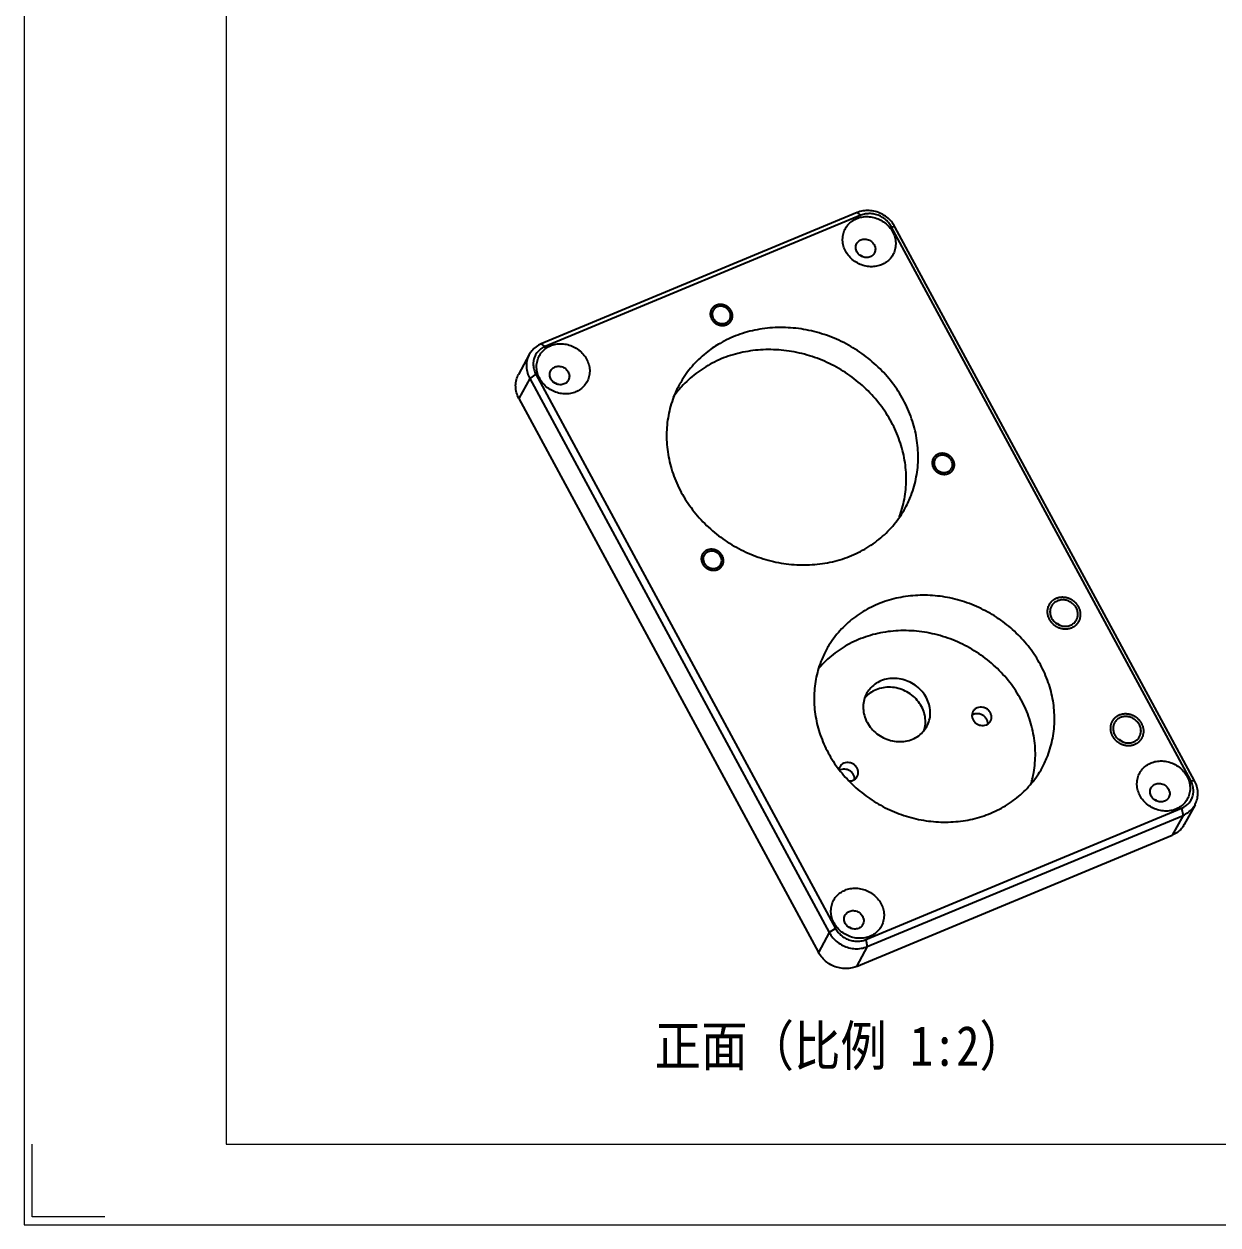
# Model space of a CAD drawing. Header units: millimetres. Extents: x 348 to 7549, y -2121 to -1262.
# Drawn here: x 7128.9 to 7233.3, y -2116.9 to -2011.9 of the extents above; entities that cross this region are included whole.
import ezdxf

# ---------------------------------------------------------------- set-up
doc = ezdxf.new("R2010")
doc.units = ezdxf.units.MM
doc.header["$LTSCALE"] = 46.255
doc.layers.get('0').update_dxf_attribs({"linetype": 'CONTINUOUS'})
doc.layers.add('02___PRT_ALL_AXES', color=7, linetype='CONTINUOUS')
for name, color, linetype, lineweight in [('图框_内框线', 5, 'CONTINUOUS', 13), ('图框_外框线', 7, 'CONTINUOUS', 13), ('图框_角线', 5, 'CONTINUOUS', 13)]:
    doc.layers.add(name, color=color, linetype=linetype, lineweight=lineweight)
doc.styles.get("Standard").update_dxf_attribs({"font": 'txt', "width": 0.85, "bigfont": 'gbcbig.shx'})

msp = doc.modelspace()

# ---------------------------------------------------------------- linework, layer by layer
at = {"color": 7, "linetype": 'Continuous'}
for p, q in [((7201.74932, -2028.36311), (7174.13059, -2039.84154)), ((7202.08384, -2028.59481), (7174.46512, -2040.07324)), ((7202.08384, -2028.59481), (7201.74932, -2028.36311)), ((7230.92473, -2078.01238), (7204.72915, -2029.5769)), ((7204.72915, -2029.5769), (7205.05596, -2029.59072)), ((7231.25153, -2078.0262), (7205.05596, -2029.59072)), ((7173.08176, -2040.77433), (7172.13914, -2042.5129)), ((7174.46512, -2040.07324), (7174.13059, -2039.84154)), ((7173.12181, -2042.86266), (7172.17919, -2044.60124)), ((7173.65809, -2042.49013), (7173.12181, -2042.86266)), ((7173.12181, -2042.86266), (7199.31738, -2091.29814)), ((7173.65809, -2042.49013), (7199.85366, -2090.92561)), ((7172.17919, -2044.60124), (7198.37476, -2093.03672)), ((7230.92473, -2078.01238), (7231.25153, -2078.0262)), ((7202.49898, -2091.9077), (7230.1177, -2080.42927)), ((7230.1177, -2080.42927), (7230.24275, -2081.04732)), ((7231.29158, -2080.11453), (7230.34896, -2081.85311)), ((7202.62403, -2092.52575), (7230.24275, -2081.04732)), ((7230.24275, -2081.04732), (7229.30013, -2082.7859)), ((7201.68141, -2094.26433), (7229.30013, -2082.7859)), ((7199.85366, -2090.92561), (7199.31738, -2091.29814)), ((7199.31738, -2091.29814), (7198.37476, -2093.03672)), ((7202.49898, -2091.9077), (7202.62403, -2092.52575)), ((7202.62403, -2092.52575), (7201.68141, -2094.26433))]:
    msp.add_line(p, q, dxfattribs=at)
for points, start_tangent, end_tangent in [([(7205.05596, -2029.59072), (7204.74893, -2029.14373), (7204.34704, -2028.76033), (7203.87003, -2028.46242), (7203.34323, -2028.26693), (7202.79455, -2028.18419), (7202.25381, -2028.21761), (7201.74932, -2028.36311)], (-0.475717048, 0.879598369), (-0.923425173, -0.383778517)), ([(7203.89271, -2032.91667), (7203.43189, -2033.05201), (7202.92577, -2033.0874), (7202.39776, -2033.01299), (7201.88859, -2032.82741), (7201.43083, -2032.54396), (7201.04753, -2032.18029), (7200.75387, -2031.75502), (7200.5621, -2031.28761), (7200.48116, -2030.79845), (7200.51744, -2030.30968), (7200.67256, -2029.84617), (7200.9388, -2029.4377), (7201.29442, -2029.11074), (7201.70974, -2028.88038)], (-0.923425287, -0.383778242), (0.923425174, 0.383778515)), ([(7201.70974, -2028.88038), (7202.17056, -2028.74503), (7202.67668, -2028.70964), (7203.20469, -2028.78405), (7203.71386, -2028.96964), (7204.17162, -2029.25309), (7204.55492, -2029.61676), (7204.84858, -2030.04202), (7205.04035, -2030.50943), (7205.12129, -2030.9986), (7205.08501, -2031.48736), (7204.92989, -2031.95088), (7204.66365, -2032.35935), (7204.30803, -2032.68631), (7203.89271, -2032.91667)], (0.923425287, 0.383778242), (-0.923425174, -0.383778515)), ([(7204.72915, -2029.5769), (7204.4845, -2029.22049), (7204.16292, -2028.91329), (7203.78096, -2028.67453), (7203.35895, -2028.51786), (7202.91936, -2028.45164), (7202.4863, -2028.47862), (7202.08384, -2028.59481)], (-0.475717033, 0.879598377), (-0.923425159, -0.38377855)), ([(7202.88914, -2032.22158), (7202.71891, -2032.27144), (7202.53254, -2032.28452), (7202.33798, -2032.25696), (7202.15043, -2032.18853), (7201.98186, -2032.08404), (7201.84072, -2031.95005), (7201.73262, -2031.79338), (7201.66202, -2031.62121), (7201.63226, -2031.44103), (7201.64563, -2031.26099), (7201.70281, -2031.09026), (7201.71783, -2031.06095)], (-0.92342521, -0.383778428), (0.476895253, 0.878960134)), ([(7201.71783, -2031.06095), (7201.80087, -2030.93979), (7201.93187, -2030.81944), (7202.08489, -2030.73452)], (0.476895253, 0.878960134), (0.92342518, 0.3837785)), ([(7202.08489, -2030.73452), (7202.25507, -2030.68476), (7202.44154, -2030.67149), (7202.63605, -2030.69916), (7202.82362, -2030.76754), (7202.99217, -2030.87206), (7203.13332, -2031.00604), (7203.24142, -2031.16272), (7203.31202, -2031.33488), (7203.34178, -2031.51507), (7203.32841, -2031.6951), (7203.27123, -2031.86583), (7203.25621, -2031.89514)], (0.923425147, 0.383778578), (-0.476943495, -0.878933958)), ([(7203.25621, -2031.89514), (7203.17318, -2032.01628), (7203.04215, -2032.13668), (7202.88914, -2032.22158)], (-0.476943495, -0.878933958), (-0.923425177, -0.383778507)), ([(7173.08181, -2040.77427), (7173.03644, -2040.86308), (7172.87583, -2041.3444), (7172.83719, -2041.8566), (7172.92144, -2042.37175), (7173.12181, -2042.86266)], (-0.476878131, -0.878969424), (0.475717041, -0.879598373)), ([(7174.13059, -2039.84154), (7173.68242, -2040.09207), (7173.31058, -2040.43814), (7173.08181, -2040.77427)], (-0.923425182, -0.383778496), (-0.476878131, -0.878969424)), ([(7174.46512, -2040.07324), (7174.10779, -2040.27284), (7173.80976, -2040.54973), (7173.59004, -2040.88997), (7173.4613, -2041.27554), (7173.43041, -2041.68591), (7173.49816, -2042.09849), (7173.65809, -2042.49013)], (-0.92342519, -0.383778477), (0.475717098, -0.879598341)), ([(7177.13707, -2044.0364), (7176.67625, -2044.17174), (7176.17013, -2044.20713), (7175.64212, -2044.13272), (7175.13295, -2043.94714), (7174.67519, -2043.66369), (7174.29189, -2043.30002), (7173.99823, -2042.87475), (7173.80646, -2042.40734), (7173.72552, -2041.91818), (7173.76181, -2041.42941), (7173.91692, -2040.9659), (7174.18316, -2040.55743), (7174.53878, -2040.23047), (7174.9541, -2040.00011)], (-0.923425287, -0.383778242), (0.923425174, 0.383778515)), ([(7174.9541, -2040.00011), (7175.41492, -2039.86476), (7175.92104, -2039.82937), (7176.44906, -2039.90378), (7176.95823, -2040.08937), (7177.41598, -2040.37282), (7177.79928, -2040.73649), (7178.09294, -2041.16175), (7178.28471, -2041.62916), (7178.36565, -2042.11833), (7178.32937, -2042.60709), (7178.17425, -2043.07061), (7177.90801, -2043.47908), (7177.5524, -2043.80604), (7177.13707, -2044.0364)], (0.923425287, 0.383778242), (-0.923425174, -0.383778515)), ([(7175.32925, -2041.85425), (7175.49943, -2041.80449), (7175.6859, -2041.79122), (7175.88041, -2041.81889), (7176.06798, -2041.88727), (7176.23653, -2041.99179), (7176.37768, -2042.12577), (7176.48578, -2042.28245), (7176.55639, -2042.45461), (7176.58614, -2042.6348), (7176.57277, -2042.81483), (7176.51559, -2042.98556), (7176.50057, -2043.01487)], (0.923425147, 0.383778578), (-0.476943495, -0.878933958)), ([(7172.17919, -2044.60124), (7171.97763, -2044.10604), (7171.89437, -2043.5907), (7171.93359, -2043.08107), (7172.09332, -2042.6027), (7172.13897, -2042.51327)], (-0.475717057, 0.879598364), (0.47667353, 0.879080398)), ([(7176.1335, -2043.34131), (7175.96327, -2043.39117), (7175.7769, -2043.40425), (7175.58234, -2043.37669), (7175.39479, -2043.30826), (7175.22622, -2043.20377), (7175.08508, -2043.06978), (7174.97698, -2042.91311), (7174.90638, -2042.74094), (7174.87662, -2042.56076), (7174.89, -2042.38072), (7174.94717, -2042.20999), (7174.96219, -2042.18068)], (-0.92342521, -0.383778428), (0.476895253, 0.878960134)), ([(7174.96219, -2042.18068), (7175.04523, -2042.05952), (7175.17623, -2041.93917), (7175.32925, -2041.85425)], (0.476895253, 0.878960134), (0.92342518, 0.3837785)), ([(7176.50057, -2043.01487), (7176.41754, -2043.13601), (7176.28652, -2043.25641), (7176.1335, -2043.34131)], (-0.476943495, -0.878933958), (-0.923425177, -0.383778507)), ([(7229.62871, -2080.5024), (7229.16789, -2080.63775), (7228.66177, -2080.67314), (7228.13376, -2080.59873), (7227.62459, -2080.41314), (7227.16683, -2080.12969), (7226.78354, -2079.76603), (7226.48987, -2079.34076), (7226.2981, -2078.87335), (7226.21716, -2078.38419), (7226.25345, -2077.89542), (7226.40856, -2077.4319), (7226.67481, -2077.02343), (7227.03042, -2076.69648), (7227.44575, -2076.46611)], (-0.923425287, -0.383778242), (0.923425174, 0.383778515)), ([(7227.44575, -2076.46611), (7227.90656, -2076.33077), (7228.41268, -2076.29538), (7228.9407, -2076.36979), (7229.44987, -2076.55538), (7229.90762, -2076.83882), (7230.29092, -2077.20249), (7230.58458, -2077.62776), (7230.77635, -2078.09517), (7230.85729, -2078.58433), (7230.82101, -2079.0731), (7230.66589, -2079.53662), (7230.39965, -2079.94508), (7230.04404, -2080.27204), (7229.62871, -2080.5024)], (0.923425287, 0.383778242), (-0.923425174, -0.383778515)), ([(7227.45384, -2078.64669), (7227.53687, -2078.52553), (7227.66787, -2078.40518), (7227.8209, -2078.32026)], (0.476895253, 0.878960134), (0.92342518, 0.3837785)), ([(7227.8209, -2078.32026), (7227.99107, -2078.2705), (7228.17754, -2078.25723), (7228.37205, -2078.28489), (7228.55963, -2078.35328), (7228.72817, -2078.4578), (7228.86932, -2078.59177), (7228.97742, -2078.74845), (7229.04803, -2078.92062), (7229.07778, -2079.10081), (7229.06441, -2079.28083), (7229.00724, -2079.45157), (7228.99221, -2079.48087)], (0.923425147, 0.383778578), (-0.476943495, -0.878933958)), ([(7230.1177, -2080.42927), (7230.47502, -2080.22967), (7230.77305, -2079.95278), (7230.99278, -2079.61254), (7231.12152, -2079.22697), (7231.1524, -2078.8166), (7231.08466, -2078.40402), (7230.92473, -2078.01238)], (0.92342519, 0.383778477), (-0.475717098, 0.879598341)), ([(7231.29153, -2080.11459), (7231.3369, -2080.02578), (7231.49752, -2079.54447), (7231.53616, -2079.03226), (7231.45188, -2078.51715), (7231.25153, -2078.0262)], (0.476891265, 0.878962298), (-0.475717073, 0.879598355)), ([(7228.62515, -2079.80731), (7228.45491, -2079.85718), (7228.26855, -2079.87026), (7228.07398, -2079.84269), (7227.88643, -2079.77427), (7227.71787, -2079.66978), (7227.57672, -2079.53579), (7227.46862, -2079.37912), (7227.39802, -2079.20694), (7227.36826, -2079.02677), (7227.38164, -2078.84672), (7227.43881, -2078.676), (7227.45384, -2078.64669)], (-0.92342521, -0.383778428), (0.476895253, 0.878960134)), ([(7228.99221, -2079.48087), (7228.90918, -2079.60202), (7228.77816, -2079.72242), (7228.62515, -2079.80731)], (-0.476943495, -0.878933958), (-0.923425177, -0.383778507)), ([(7230.24275, -2081.04732), (7230.69089, -2080.79685), (7231.06277, -2080.45072), (7231.29153, -2080.11459)], (0.923425175, 0.383778511), (0.476891265, 0.878962298)), ([(7230.34914, -2081.85274), (7230.12255, -2082.18643), (7229.75146, -2082.53309), (7229.30013, -2082.7859)], (-0.47667353, -0.879080398), (-0.923425179, -0.383778503)), ([(7202.87307, -2091.62213), (7202.41225, -2091.75748), (7201.90614, -2091.79287), (7201.37812, -2091.71846), (7200.86895, -2091.53287), (7200.4112, -2091.24942), (7200.0279, -2090.88576), (7199.73424, -2090.46049), (7199.54247, -2089.99308), (7199.46153, -2089.50392), (7199.49781, -2089.01515), (7199.65292, -2088.55163), (7199.91917, -2088.14316), (7200.27478, -2087.81621), (7200.69011, -2087.58584)], (-0.923425287, -0.383778242), (0.923425174, 0.383778515)), ([(7200.69011, -2087.58584), (7201.15092, -2087.4505), (7201.65704, -2087.41511), (7202.18506, -2087.48952), (7202.69423, -2087.67511), (7203.15198, -2087.95855), (7203.53528, -2088.32222), (7203.82894, -2088.74749), (7204.02071, -2089.2149), (7204.10165, -2089.70406), (7204.06537, -2090.19283), (7203.91025, -2090.65635), (7203.64401, -2091.06481), (7203.2884, -2091.39177), (7202.87307, -2091.62213)], (0.923425287, 0.383778242), (-0.923425174, -0.383778515)), ([(7201.86951, -2090.92704), (7201.69927, -2090.97691), (7201.51291, -2090.98999), (7201.31835, -2090.96242), (7201.13079, -2090.894), (7200.96223, -2090.78951), (7200.82108, -2090.65552), (7200.71298, -2090.49885), (7200.64238, -2090.32667), (7200.61262, -2090.1465), (7200.626, -2089.96645), (7200.68317, -2089.79573), (7200.6982, -2089.76642)], (-0.92342521, -0.383778428), (0.476895253, 0.878960134)), ([(7200.6982, -2089.76642), (7200.78124, -2089.64526), (7200.91223, -2089.52491), (7201.06526, -2089.43999)], (0.476895253, 0.878960134), (0.92342518, 0.3837785)), ([(7201.06526, -2089.43999), (7201.23544, -2089.39023), (7201.4219, -2089.37696), (7201.61641, -2089.40462), (7201.80399, -2089.47301), (7201.97253, -2089.57753), (7202.11369, -2089.7115), (7202.22178, -2089.86818), (7202.29239, -2090.04035), (7202.32214, -2090.22054), (7202.30877, -2090.40056), (7202.2516, -2090.5713), (7202.23657, -2090.6006)], (0.923425147, 0.383778578), (-0.476943495, -0.878933958)), ([(7199.85366, -2090.92561), (7200.09831, -2091.28202), (7200.41989, -2091.58923), (7200.80185, -2091.82799), (7201.22387, -2091.98465), (7201.66346, -2092.05087), (7202.09651, -2092.02389), (7202.49898, -2091.9077)], (0.475717033, -0.879598377), (0.923425159, 0.38377855)), ([(7202.23657, -2090.6006), (7202.15354, -2090.72175), (7202.02252, -2090.84215), (7201.86951, -2090.92704)], (-0.476943495, -0.878933958), (-0.923425177, -0.383778507)), ([(7199.31738, -2091.29814), (7199.62439, -2091.74519), (7200.0263, -2092.12853), (7200.50331, -2092.42645), (7201.03011, -2092.62193), (7201.5788, -2092.70467), (7202.11951, -2092.67129), (7202.62403, -2092.52575)], (0.475717066, -0.879598359), (0.923425184, 0.38377849)), ([(7201.68141, -2094.26433), (7201.17246, -2094.41061), (7200.63143, -2094.44304), (7200.08543, -2094.35997), (7199.56185, -2094.16559), (7199.08695, -2093.86964), (7198.68452, -2093.48695), (7198.37476, -2093.03672)], (-0.923425179, -0.383778503), (-0.475717057, 0.879598364))]:
    msp.add_spline(points, degree=3, dxfattribs=dict(at, start_tangent=start_tangent, end_tangent=end_tangent))
at = {"color": 2, "linetype": 'Continuous'}
for points, start_tangent, end_tangent in [([(7189.42341, -2036.45839), (7189.34396, -2036.50132), (7189.30424, -2036.52278), (7189.28438, -2036.53351), (7189.26452, -2036.54424), (7189.2476, -2036.55861), (7189.23068, -2036.57298), (7189.19685, -2036.60172), (7189.16302, -2036.63046), (7189.1461, -2036.64483), (7189.12919, -2036.6592), (7189.11586, -2036.67665), (7189.10253, -2036.69411), (7189.07588, -2036.72903), (7189.04922, -2036.76395), (7189.03589, -2036.78141), (7189.02257, -2036.79886), (7189.01321, -2036.81912), (7189.00385, -2036.83938), (7188.98514, -2036.87989), (7188.96643, -2036.9204), (7188.95707, -2036.94066), (7188.94772, -2036.96091), (7188.94302, -2036.98249), (7188.93832, -2037.00406), (7188.92891, -2037.04721), (7188.91951, -2037.09035), (7188.91481, -2037.11193), (7188.91011, -2037.1335), (7188.91004, -2037.1559), (7188.90997, -2037.17831), (7188.90983, -2037.22312), (7188.9097, -2037.26793), (7188.90963, -2037.29033), (7188.90956, -2037.31274), (7188.91412, -2037.33512), (7188.91869, -2037.3575), (7188.92782, -2037.40227), (7188.93695, -2037.44703), (7188.94152, -2037.46942), (7188.94608, -2037.4918), (7188.95531, -2037.51368), (7188.96453, -2037.53556), (7188.98299, -2037.57932), (7189.00144, -2037.62308), (7189.01989, -2037.66683), (7189.04632, -2037.70639), (7189.07274, -2037.74594), (7189.09917, -2037.7855), (7189.12559, -2037.82505), (7189.15923, -2037.85969), (7189.19287, -2037.89432), (7189.22651, -2037.92895), (7189.26014, -2037.96358), (7189.29971, -2037.99197), (7189.33928, -2038.02036), (7189.37885, -2038.04875), (7189.39863, -2038.06295), (7189.41842, -2038.07715), (7189.44082, -2038.08783), (7189.46323, -2038.09852), (7189.50803, -2038.11989), (7189.55284, -2038.14126), (7189.59765, -2038.16263), (7189.64442, -2038.17543), (7189.6912, -2038.18822), (7189.73797, -2038.20101), (7189.78474, -2038.2138), (7189.83245, -2038.21797), (7189.88016, -2038.22214), (7189.92787, -2038.22631), (7189.97558, -2038.23047), (7190.02241, -2038.22586), (7190.06923, -2038.22124), (7190.11606, -2038.21663), (7190.13947, -2038.21432), (7190.16289, -2038.21201), (7190.18534, -2038.20525), (7190.2078, -2038.19848), (7190.25272, -2038.18495), (7190.34255, -2038.15788)], (-0.879776581, -0.475387386), (0.957478192, 0.288505654)), ([(7190.34255, -2038.15788), (7190.42199, -2038.11495), (7190.46171, -2038.09349), (7190.48158, -2038.08276), (7190.50144, -2038.07202), (7190.51835, -2038.05765), (7190.53527, -2038.04329), (7190.5691, -2038.01455), (7190.60294, -2037.98581), (7190.61985, -2037.97144), (7190.63677, -2037.95707), (7190.6501, -2037.93961), (7190.66342, -2037.92215), (7190.69008, -2037.88724), (7190.71673, -2037.85232), (7190.73006, -2037.83486), (7190.74339, -2037.8174), (7190.75274, -2037.79715), (7190.7621, -2037.77689), (7190.78081, -2037.73638), (7190.79952, -2037.69587), (7190.80888, -2037.67561), (7190.81824, -2037.65535), (7190.82294, -2037.63378), (7190.82764, -2037.61221), (7190.83704, -2037.56906), (7190.84644, -2037.52591), (7190.85114, -2037.50434), (7190.85585, -2037.48277), (7190.85591, -2037.46036), (7190.85598, -2037.43796), (7190.85612, -2037.39315), (7190.85626, -2037.34834), (7190.85633, -2037.32594), (7190.8564, -2037.30353), (7190.85183, -2037.28115), (7190.84727, -2037.25876), (7190.83813, -2037.214), (7190.829, -2037.16923), (7190.82444, -2037.14685), (7190.81987, -2037.12447), (7190.81065, -2037.10259), (7190.80142, -2037.08071), (7190.78297, -2037.03695), (7190.76451, -2036.99319), (7190.74606, -2036.94943), (7190.71964, -2036.90988), (7190.69321, -2036.87032), (7190.66679, -2036.83077), (7190.64036, -2036.79121), (7190.60672, -2036.75658), (7190.57309, -2036.72195), (7190.53945, -2036.68732), (7190.50581, -2036.65269), (7190.46624, -2036.62429), (7190.42667, -2036.5959), (7190.3871, -2036.56751), (7190.36732, -2036.55332), (7190.34754, -2036.53912), (7190.32513, -2036.52844), (7190.30273, -2036.51775), (7190.25792, -2036.49638), (7190.21311, -2036.47501), (7190.1683, -2036.45363), (7190.12153, -2036.44084), (7190.07476, -2036.42805), (7190.02798, -2036.41526), (7189.98121, -2036.40246), (7189.9335, -2036.3983), (7189.88579, -2036.39413), (7189.83808, -2036.38996), (7189.79038, -2036.38579), (7189.74355, -2036.39041), (7189.69672, -2036.39502), (7189.64989, -2036.39964), (7189.62648, -2036.40195), (7189.60307, -2036.40425), (7189.58061, -2036.41102), (7189.55815, -2036.41779), (7189.51324, -2036.43132), (7189.42341, -2036.45839)], (0.879776581, 0.475387386), (-0.957478192, -0.288505654)), ([(7208.82035, -2049.47203), (7208.74091, -2049.51496), (7208.70119, -2049.53643), (7208.68133, -2049.54716), (7208.66146, -2049.55789), (7208.64455, -2049.57226), (7208.62763, -2049.58663), (7208.5938, -2049.61537), (7208.55997, -2049.6441), (7208.54305, -2049.65847), (7208.52613, -2049.67284), (7208.51281, -2049.6903), (7208.49948, -2049.70776), (7208.47282, -2049.74268), (7208.44617, -2049.77759), (7208.43284, -2049.79505), (7208.41951, -2049.81251), (7208.41016, -2049.83277), (7208.4008, -2049.85302), (7208.38209, -2049.89353), (7208.36338, -2049.93405), (7208.35402, -2049.9543), (7208.34466, -2049.97456), (7208.33996, -2049.99613), (7208.33526, -2050.01771), (7208.32586, -2050.06085), (7208.31646, -2050.104), (7208.31176, -2050.12557), (7208.30706, -2050.14714), (7208.30699, -2050.16955), (7208.30692, -2050.19195), (7208.30678, -2050.23676), (7208.30664, -2050.28157), (7208.30657, -2050.30398), (7208.3065, -2050.32638), (7208.31107, -2050.34877), (7208.31563, -2050.37115), (7208.32477, -2050.41591), (7208.3339, -2050.46068), (7208.33846, -2050.48306), (7208.34303, -2050.50545), (7208.35225, -2050.52732), (7208.36148, -2050.5492), (7208.37993, -2050.59296), (7208.39839, -2050.63672), (7208.41684, -2050.68048), (7208.44326, -2050.72003), (7208.46969, -2050.75959), (7208.49612, -2050.79914), (7208.52254, -2050.8387), (7208.55618, -2050.87333), (7208.58982, -2050.90796), (7208.62345, -2050.9426), (7208.65709, -2050.97723), (7208.69666, -2051.00562), (7208.73623, -2051.03401), (7208.7758, -2051.0624), (7208.79558, -2051.0766), (7208.81536, -2051.09079), (7208.83777, -2051.10148), (7208.86017, -2051.11216), (7208.90498, -2051.13354), (7208.94979, -2051.15491), (7208.9946, -2051.17628), (7209.04137, -2051.18907), (7209.08814, -2051.20186), (7209.13492, -2051.21466), (7209.18169, -2051.22745), (7209.2294, -2051.23162), (7209.27711, -2051.23578), (7209.32482, -2051.23995), (7209.37253, -2051.24412), (7209.41935, -2051.2395), (7209.46618, -2051.23489), (7209.51301, -2051.23028), (7209.53642, -2051.22797), (7209.55983, -2051.22566), (7209.58229, -2051.21889), (7209.60475, -2051.21213), (7209.64966, -2051.19859), (7209.7395, -2051.17152)], (-0.879776581, -0.475387386), (0.957478192, 0.288505654)), ([(7209.7395, -2051.17152), (7209.81894, -2051.1286), (7209.85866, -2051.10713), (7209.87852, -2051.0964), (7209.89838, -2051.08567), (7209.9153, -2051.0713), (7209.93222, -2051.05693), (7209.96605, -2051.02819), (7209.99988, -2050.99946), (7210.0168, -2050.98509), (7210.03371, -2050.97072), (7210.04704, -2050.95326), (7210.06037, -2050.9358), (7210.08702, -2050.90088), (7210.11368, -2050.86597), (7210.12701, -2050.84851), (7210.14033, -2050.83105), (7210.14969, -2050.81079), (7210.15905, -2050.79054), (7210.17776, -2050.75002), (7210.19647, -2050.70951), (7210.20583, -2050.68926), (7210.21518, -2050.669), (7210.21988, -2050.64743), (7210.22459, -2050.62585), (7210.23399, -2050.58271), (7210.24339, -2050.53956), (7210.24809, -2050.51799), (7210.25279, -2050.49641), (7210.25286, -2050.47401), (7210.25293, -2050.4516), (7210.25307, -2050.4068), (7210.25321, -2050.36199), (7210.25327, -2050.33958), (7210.25334, -2050.31718), (7210.24878, -2050.29479), (7210.24421, -2050.27241), (7210.23508, -2050.22764), (7210.22595, -2050.18288), (7210.22138, -2050.1605), (7210.21682, -2050.13811), (7210.20759, -2050.11623), (7210.19837, -2050.09435), (7210.17991, -2050.0506), (7210.16146, -2050.00684), (7210.14301, -2049.96308), (7210.11658, -2049.92352), (7210.09016, -2049.88397), (7210.06373, -2049.84441), (7210.03731, -2049.80486), (7210.00367, -2049.77023), (7209.97003, -2049.7356), (7209.93639, -2049.70096), (7209.90276, -2049.66633), (7209.86319, -2049.63794), (7209.82362, -2049.60955), (7209.78405, -2049.58116), (7209.76427, -2049.56696), (7209.74448, -2049.55277), (7209.72208, -2049.54208), (7209.69967, -2049.5314), (7209.65487, -2049.51002), (7209.61006, -2049.48865), (7209.56525, -2049.46728), (7209.51848, -2049.45449), (7209.4717, -2049.44169), (7209.42493, -2049.4289), (7209.37816, -2049.41611), (7209.33045, -2049.41194), (7209.28274, -2049.40777), (7209.23503, -2049.40361), (7209.18732, -2049.39944), (7209.1405, -2049.40405), (7209.09367, -2049.40867), (7209.04684, -2049.41328), (7209.02343, -2049.41559), (7209.00001, -2049.4179), (7208.97756, -2049.42467), (7208.9551, -2049.43143), (7208.91018, -2049.44497), (7208.82035, -2049.47203)], (0.879776581, 0.475387386), (-0.957478192, -0.288505654)), ([(7188.6391, -2057.85943), (7188.55966, -2057.90235), (7188.51994, -2057.92382), (7188.50008, -2057.93455), (7188.48022, -2057.94528), (7188.4633, -2057.95965), (7188.44638, -2057.97402), (7188.41255, -2058.00276), (7188.37872, -2058.0315), (7188.3618, -2058.04586), (7188.34488, -2058.06023), (7188.33156, -2058.07769), (7188.31823, -2058.09515), (7188.29157, -2058.13007), (7188.26492, -2058.16499), (7188.25159, -2058.18244), (7188.23826, -2058.1999), (7188.22891, -2058.22016), (7188.21955, -2058.24041), (7188.20084, -2058.28093), (7188.18213, -2058.32144), (7188.17277, -2058.34169), (7188.16342, -2058.36195), (7188.15872, -2058.38352), (7188.15401, -2058.4051), (7188.14461, -2058.44824), (7188.13521, -2058.49139), (7188.13051, -2058.51296), (7188.12581, -2058.53454), (7188.12574, -2058.55694), (7188.12567, -2058.57935), (7188.12553, -2058.62416), (7188.12539, -2058.66897), (7188.12532, -2058.69137), (7188.12526, -2058.71377), (7188.12982, -2058.73616), (7188.13439, -2058.75854), (7188.14352, -2058.80331), (7188.15265, -2058.84807), (7188.15721, -2058.87045), (7188.16178, -2058.89284), (7188.17101, -2058.91472), (7188.18023, -2058.9366), (7188.19869, -2058.98036), (7188.21714, -2059.02411), (7188.23559, -2059.06787), (7188.26202, -2059.10743), (7188.28844, -2059.14698), (7188.31487, -2059.18654), (7188.34129, -2059.22609), (7188.37493, -2059.26072), (7188.40857, -2059.29536), (7188.44221, -2059.32999), (7188.47584, -2059.36462), (7188.51541, -2059.39301), (7188.55498, -2059.4214), (7188.59455, -2059.44979), (7188.61433, -2059.46399), (7188.63412, -2059.47818), (7188.65652, -2059.48887), (7188.67892, -2059.49956), (7188.72373, -2059.52093), (7188.76854, -2059.5423), (7188.81335, -2059.56367), (7188.86012, -2059.57646), (7188.9069, -2059.58926), (7188.95367, -2059.60205), (7189.00044, -2059.61484), (7189.04815, -2059.61901), (7189.09586, -2059.62318), (7189.14357, -2059.62734), (7189.19128, -2059.63151), (7189.2381, -2059.6269), (7189.28493, -2059.62228), (7189.33176, -2059.61767), (7189.35517, -2059.61536), (7189.37859, -2059.61305), (7189.40104, -2059.60629), (7189.4235, -2059.59952), (7189.46842, -2059.58598), (7189.55825, -2059.55892)], (-0.879776581, -0.475387386), (0.957478192, 0.288505654)), ([(7189.55825, -2059.55892), (7189.63769, -2059.51599), (7189.67741, -2059.49453), (7189.69727, -2059.48379), (7189.71714, -2059.47306), (7189.73405, -2059.45869), (7189.75097, -2059.44432), (7189.7848, -2059.41559), (7189.81863, -2059.38685), (7189.83555, -2059.37248), (7189.85247, -2059.35811), (7189.86579, -2059.34065), (7189.87912, -2059.32319), (7189.90578, -2059.28828), (7189.93243, -2059.25336), (7189.94576, -2059.2359), (7189.95909, -2059.21844), (7189.96844, -2059.19818), (7189.9778, -2059.17793), (7189.99651, -2059.13742), (7190.01522, -2059.0969), (7190.02458, -2059.07665), (7190.03393, -2059.05639), (7190.03864, -2059.03482), (7190.04334, -2059.01325), (7190.05274, -2058.9701), (7190.06214, -2058.92695), (7190.06684, -2058.90538), (7190.07154, -2058.88381), (7190.07161, -2058.8614), (7190.07168, -2058.839), (7190.07182, -2058.79419), (7190.07196, -2058.74938), (7190.07203, -2058.72697), (7190.0721, -2058.70457), (7190.06753, -2058.68219), (7190.06296, -2058.6598), (7190.05383, -2058.61504), (7190.0447, -2058.57027), (7190.04014, -2058.54789), (7190.03557, -2058.52551), (7190.02634, -2058.50363), (7190.01712, -2058.48175), (7189.99867, -2058.43799), (7189.98021, -2058.39423), (7189.96176, -2058.35047), (7189.93534, -2058.31092), (7189.90891, -2058.27136), (7189.88248, -2058.23181), (7189.85606, -2058.19225), (7189.82242, -2058.15762), (7189.78878, -2058.12299), (7189.75515, -2058.08836), (7189.72151, -2058.05372), (7189.68194, -2058.02533), (7189.64237, -2057.99694), (7189.6028, -2057.96855), (7189.58302, -2057.95436), (7189.56323, -2057.94016), (7189.54083, -2057.92947), (7189.51843, -2057.91879), (7189.47362, -2057.89742), (7189.42881, -2057.87604), (7189.384, -2057.85467), (7189.33723, -2057.84188), (7189.29046, -2057.82909), (7189.24368, -2057.81629), (7189.19691, -2057.8035), (7189.1492, -2057.79933), (7189.10149, -2057.79517), (7189.05378, -2057.791), (7189.00607, -2057.78683), (7188.95925, -2057.79145), (7188.91242, -2057.79606), (7188.86559, -2057.80068), (7188.84218, -2057.80298), (7188.81877, -2057.80529), (7188.79631, -2057.81206), (7188.77385, -2057.81882), (7188.72893, -2057.83236), (7188.6391, -2057.85943)], (0.879776581, 0.475387386), (-0.957478192, -0.288505654)), ([(7219.14404, -2062.09358), (7219.02488, -2062.15797), (7218.96529, -2062.19016), (7218.9355, -2062.20626), (7218.90571, -2062.22236), (7218.88033, -2062.24391), (7218.85496, -2062.26547), (7218.80421, -2062.30857), (7218.75346, -2062.35168), (7218.72809, -2062.37323), (7218.70271, -2062.39479), (7218.68272, -2062.42097), (7218.66273, -2062.44716), (7218.62275, -2062.49954), (7218.58276, -2062.55191), (7218.56277, -2062.5781), (7218.54278, -2062.60429), (7218.52875, -2062.63468), (7218.51471, -2062.66506), (7218.48665, -2062.72583), (7218.45858, -2062.7866), (7218.44454, -2062.81698), (7218.43051, -2062.84736), (7218.42346, -2062.87972), (7218.41641, -2062.91208), (7218.4023, -2062.9768), (7218.3882, -2063.04152), (7218.38115, -2063.07388), (7218.3741, -2063.10624), (7218.37399, -2063.13985), (7218.37389, -2063.17346), (7218.37368, -2063.24067), (7218.37348, -2063.30788), (7218.37337, -2063.34149), (7218.37327, -2063.3751), (7218.38012, -2063.40867), (7218.38697, -2063.44225), (7218.40066, -2063.5094), (7218.41436, -2063.57654), (7218.42121, -2063.61012), (7218.42806, -2063.64369), (7218.4419, -2063.67651), (7218.45573, -2063.70933), (7218.48341, -2063.77497), (7218.51109, -2063.84061), (7218.52493, -2063.87343), (7218.53877, -2063.90625), (7218.55859, -2063.93591), (7218.57841, -2063.96558), (7218.61805, -2064.02491), (7218.65769, -2064.08424), (7218.6775, -2064.11391), (7218.69732, -2064.14357), (7218.72255, -2064.16955), (7218.74778, -2064.19552), (7218.79824, -2064.24747), (7218.84869, -2064.29942), (7218.87392, -2064.32539), (7218.89915, -2064.35137), (7218.92883, -2064.37266), (7218.9585, -2064.39395), (7219.01785, -2064.43654), (7219.07721, -2064.47913), (7219.10688, -2064.50042), (7219.13656, -2064.52171), (7219.17017, -2064.53774), (7219.20377, -2064.55377), (7219.27098, -2064.58583), (7219.3382, -2064.61789), (7219.3718, -2064.63392), (7219.40541, -2064.64995), (7219.44049, -2064.65954), (7219.47557, -2064.66913), (7219.54573, -2064.68832), (7219.61589, -2064.70751), (7219.65097, -2064.7171), (7219.68605, -2064.7267), (7219.72183, -2064.72982), (7219.75761, -2064.73295), (7219.82917, -2064.7392), (7219.90074, -2064.74545), (7219.93652, -2064.74858), (7219.9723, -2064.75171), (7220.00742, -2064.74824), (7220.04254, -2064.74478), (7220.11278, -2064.73786), (7220.18302, -2064.73094), (7220.21814, -2064.72748), (7220.25326, -2064.72402), (7220.28695, -2064.71386), (7220.32064, -2064.70371), (7220.38801, -2064.68341), (7220.52276, -2064.64281)], (-0.879776581, -0.475387386), (0.957478192, 0.288505654)), ([(7220.52276, -2064.64281), (7220.64192, -2064.57842), (7220.70151, -2064.54622), (7220.7313, -2064.53013), (7220.76109, -2064.51403), (7220.78646, -2064.49248), (7220.81184, -2064.47092), (7220.86259, -2064.42782), (7220.91334, -2064.38471), (7220.93871, -2064.36316), (7220.96409, -2064.3416), (7220.98408, -2064.31541), (7221.00407, -2064.28923), (7221.04405, -2064.23685), (7221.08403, -2064.18447), (7221.10402, -2064.15829), (7221.12402, -2064.1321), (7221.13805, -2064.10171), (7221.15208, -2064.07133), (7221.18015, -2064.01056), (7221.20822, -2063.94979), (7221.22225, -2063.91941), (7221.23629, -2063.88903), (7221.24334, -2063.85667), (7221.25039, -2063.82431), (7221.26449, -2063.75959), (7221.2786, -2063.69487), (7221.28565, -2063.66251), (7221.2927, -2063.63015), (7221.2928, -2063.59654), (7221.29291, -2063.56293), (7221.29311, -2063.49572), (7221.29332, -2063.4285), (7221.29343, -2063.3949), (7221.29353, -2063.36129), (7221.28668, -2063.32772), (7221.27983, -2063.29414), (7221.26614, -2063.22699), (7221.25244, -2063.15984), (7221.24559, -2063.12627), (7221.23874, -2063.0927), (7221.2249, -2063.05988), (7221.21106, -2063.02706), (7221.18338, -2062.96142), (7221.15571, -2062.89578), (7221.14187, -2062.86296), (7221.12803, -2062.83014), (7221.10821, -2062.80048), (7221.08839, -2062.77081), (7221.04875, -2062.71148), (7221.00911, -2062.65215), (7220.98929, -2062.62248), (7220.96947, -2062.59282), (7220.94425, -2062.56684), (7220.91902, -2062.54087), (7220.86856, -2062.48892), (7220.8181, -2062.43697), (7220.79288, -2062.411), (7220.76765, -2062.38502), (7220.73797, -2062.36373), (7220.7083, -2062.34244), (7220.64894, -2062.29985), (7220.58959, -2062.25726), (7220.55991, -2062.23597), (7220.53024, -2062.21468), (7220.49663, -2062.19865), (7220.46303, -2062.18262), (7220.39581, -2062.15056), (7220.3286, -2062.1185), (7220.295, -2062.10247), (7220.26139, -2062.08644), (7220.22631, -2062.07685), (7220.19123, -2062.06726), (7220.12107, -2062.04807), (7220.05091, -2062.02888), (7220.01583, -2062.01928), (7219.98075, -2062.00969), (7219.94497, -2062.00656), (7219.90919, -2062.00344), (7219.83762, -2061.99719), (7219.76606, -2061.99094), (7219.73028, -2061.98781), (7219.6945, -2061.98468), (7219.65938, -2061.98814), (7219.62426, -2061.99161), (7219.55402, -2061.99853), (7219.48377, -2062.00545), (7219.44865, -2062.00891), (7219.41353, -2062.01237), (7219.37985, -2062.02252), (7219.34616, -2062.03267), (7219.27879, -2062.05297), (7219.14404, -2062.09358)], (0.879776581, 0.475387386), (-0.957478192, -0.288505654)), ([(7224.6589, -2072.29052), (7224.53973, -2072.35491), (7224.48015, -2072.38711), (7224.45036, -2072.4032), (7224.42057, -2072.4193), (7224.39519, -2072.44086), (7224.36982, -2072.46241), (7224.31907, -2072.50552), (7224.26832, -2072.54862), (7224.24294, -2072.57018), (7224.21757, -2072.59173), (7224.19758, -2072.61792), (7224.17759, -2072.64411), (7224.1376, -2072.69648), (7224.09762, -2072.74886), (7224.07763, -2072.77505), (7224.05764, -2072.80123), (7224.04361, -2072.83162), (7224.02957, -2072.862), (7224.0015, -2072.92277), (7223.97344, -2072.98354), (7223.9594, -2073.01392), (7223.94537, -2073.04431), (7223.93832, -2073.07667), (7223.93126, -2073.10903), (7223.91716, -2073.17375), (7223.90306, -2073.23847), (7223.89601, -2073.27083), (7223.88895, -2073.30319), (7223.88885, -2073.33679), (7223.88875, -2073.3704), (7223.88854, -2073.43761), (7223.88833, -2073.50483), (7223.88823, -2073.53844), (7223.88813, -2073.57204), (7223.89497, -2073.60562), (7223.90182, -2073.63919), (7223.91552, -2073.70634), (7223.92922, -2073.77349), (7223.93607, -2073.80706), (7223.94291, -2073.84064), (7223.95675, -2073.87346), (7223.97059, -2073.90627), (7223.99827, -2073.97191), (7224.02595, -2074.03755), (7224.03979, -2074.07037), (7224.05363, -2074.10319), (7224.07345, -2074.13285), (7224.09327, -2074.16252), (7224.13291, -2074.22185), (7224.17254, -2074.28118), (7224.19236, -2074.31085), (7224.21218, -2074.34052), (7224.23741, -2074.36649), (7224.26264, -2074.39246), (7224.31309, -2074.44441), (7224.36355, -2074.49636), (7224.38878, -2074.52234), (7224.41401, -2074.54831), (7224.44368, -2074.5696), (7224.47336, -2074.5909), (7224.53271, -2074.63348), (7224.59207, -2074.67607), (7224.62174, -2074.69736), (7224.65142, -2074.71865), (7224.68502, -2074.73468), (7224.71863, -2074.75071), (7224.78584, -2074.78277), (7224.85305, -2074.81483), (7224.88666, -2074.83086), (7224.92027, -2074.84689), (7224.95535, -2074.85648), (7224.99043, -2074.86608), (7225.06059, -2074.88526), (7225.13075, -2074.90445), (7225.16583, -2074.91405), (7225.20091, -2074.92364), (7225.23669, -2074.92677), (7225.27247, -2074.92989), (7225.34403, -2074.93614), (7225.4156, -2074.9424), (7225.45138, -2074.94552), (7225.48716, -2074.94865), (7225.52228, -2074.94519), (7225.5574, -2074.94173), (7225.62764, -2074.9348), (7225.69788, -2074.92788), (7225.733, -2074.92442), (7225.76812, -2074.92096), (7225.80181, -2074.91081), (7225.83549, -2074.90066), (7225.90287, -2074.88036), (7226.03761, -2074.83976)], (-0.879776581, -0.475387386), (0.957478192, 0.288505654)), ([(7226.03761, -2074.83976), (7226.15678, -2074.77536), (7226.21636, -2074.74317), (7226.24615, -2074.72707), (7226.27595, -2074.71097), (7226.30132, -2074.68942), (7226.3267, -2074.66787), (7226.37744, -2074.62476), (7226.42819, -2074.58165), (7226.45357, -2074.5601), (7226.47894, -2074.53854), (7226.49893, -2074.51236), (7226.51893, -2074.48617), (7226.55891, -2074.43379), (7226.59889, -2074.38142), (7226.61888, -2074.35523), (7226.63887, -2074.32904), (7226.65291, -2074.29866), (7226.66694, -2074.26827), (7226.69501, -2074.2075), (7226.72308, -2074.14674), (7226.73711, -2074.11635), (7226.75115, -2074.08597), (7226.7582, -2074.05361), (7226.76525, -2074.02125), (7226.77935, -2073.95653), (7226.79346, -2073.89181), (7226.80051, -2073.85945), (7226.80756, -2073.82709), (7226.80766, -2073.79348), (7226.80777, -2073.75988), (7226.80797, -2073.69266), (7226.80818, -2073.62545), (7226.80828, -2073.59184), (7226.80839, -2073.55823), (7226.80154, -2073.52466), (7226.79469, -2073.49108), (7226.78099, -2073.42394), (7226.7673, -2073.35679), (7226.76045, -2073.32321), (7226.7536, -2073.28964), (7226.73976, -2073.25682), (7226.72592, -2073.224), (7226.69824, -2073.15836), (7226.67056, -2073.09272), (7226.65672, -2073.05991), (7226.64288, -2073.02709), (7226.62307, -2072.99742), (7226.60325, -2072.96775), (7226.56361, -2072.90842), (7226.52397, -2072.84909), (7226.50415, -2072.81942), (7226.48433, -2072.78976), (7226.4591, -2072.76378), (7226.43387, -2072.73781), (7226.38342, -2072.68586), (7226.33296, -2072.63391), (7226.30773, -2072.60794), (7226.28251, -2072.58197), (7226.25283, -2072.56067), (7226.22315, -2072.53938), (7226.1638, -2072.49679), (7226.10445, -2072.45421), (7226.07477, -2072.43291), (7226.04509, -2072.41162), (7226.01149, -2072.39559), (7225.97788, -2072.37956), (7225.91067, -2072.3475), (7225.84346, -2072.31545), (7225.80985, -2072.29942), (7225.77625, -2072.28339), (7225.74117, -2072.27379), (7225.70609, -2072.2642), (7225.63593, -2072.24501), (7225.56577, -2072.22582), (7225.53069, -2072.21623), (7225.49561, -2072.20663), (7225.45983, -2072.20351), (7225.42404, -2072.20038), (7225.35248, -2072.19413), (7225.28092, -2072.18788), (7225.24514, -2072.18475), (7225.20935, -2072.18163), (7225.17423, -2072.18509), (7225.13911, -2072.18855), (7225.06887, -2072.19547), (7224.99863, -2072.20239), (7224.96351, -2072.20586), (7224.92839, -2072.20932), (7224.89471, -2072.21947), (7224.86102, -2072.22962), (7224.79365, -2072.24992), (7224.6589, -2072.29052)], (0.879776581, 0.475387386), (-0.957478192, -0.288505654))]:
    msp.add_spline(points, degree=3, dxfattribs=dict(at, start_tangent=start_tangent, end_tangent=end_tangent))
at = {"layer": '02___PRT_ALL_AXES', "color": 7, "linetype": 'Continuous'}
for centre, radius, start, end in [((7201.6651, -2032.99411), 0.97231, 53.4892982, 70.5764002), ((7174.90946, -2044.11384), 0.97231, 53.4892982, 70.5764002), ((7218.65956, -2065.5333), 1.38825, 52.462218, 70.6524297), ((7204.32593, -2072.37094), 2.47596, 131.692771, 139.9147642), ((7224.17442, -2075.73024), 1.38825, 52.462218, 70.6524297), ((7227.4011, -2080.57985), 0.97231, 53.4892982, 70.5764002), ((7200.64546, -2091.69958), 0.97231, 53.4892982, 70.5764002)]:
    msp.add_arc(centre, radius, start, end, dxfattribs=at)
for points, start_tangent, end_tangent in [([(7190.60824, -2037.70135), (7190.68189, -2037.48078), (7190.67734, -2037.24332), (7190.59502, -2037.01221), (7190.44301, -2036.81006), (7190.23618, -2036.65666), (7189.99477, -2036.56704), (7189.74242, -2036.54996), (7189.50383, -2036.60709)], (0.476472308, 0.879189479), (-0.923425179, -0.383778503)), ([(7189.15772, -2036.91491), (7189.08406, -2037.13548), (7189.08862, -2037.37294), (7189.17093, -2037.60406), (7189.32294, -2037.80621), (7189.52978, -2037.95961), (7189.77118, -2038.04923), (7190.02353, -2038.06631), (7190.26212, -2038.00917)], (-0.476472308, -0.879189479), (0.923425179, 0.383778503)), ([(7189.50383, -2036.60709), (7189.30235, -2036.73285), (7189.15772, -2036.91491)], (-0.923425179, -0.383778503), (-0.476472308, -0.879189479)), ([(7205.7969, -2044.74431), (7204.81349, -2043.22588), (7203.59205, -2041.85895), (7202.16589, -2040.6808), (7200.57393, -2039.72356), (7198.85957, -2039.01335), (7197.0696, -2038.56954), (7195.25283, -2038.40424), (7193.45881, -2038.52195), (7191.73649, -2038.91947), (7190.13285, -2039.58595), (7189.76224, -2039.78887)], (-0.475717057, 0.879598364), (-0.866664269, -0.498891817)), ([(7190.26212, -2038.00917), (7190.4636, -2037.88342), (7190.60824, -2037.70135)], (0.923425179, 0.383778503), (0.476472308, 0.879189479)), ([(7204.74954, -2046.67606), (7203.76613, -2045.15763), (7202.54469, -2043.7907), (7201.11854, -2042.61255), (7199.52657, -2041.65531), (7197.81222, -2040.9451), (7196.02224, -2040.50129), (7194.20547, -2040.33599), (7192.41146, -2040.45371), (7190.68914, -2040.85122), (7189.0855, -2041.5177), (7187.64427, -2042.43496), (7186.40478, -2043.57798), (7185.66834, -2044.50636)], (-0.475717057, 0.879598364), (-0.569457545, -0.822020744)), ([(7189.76224, -2039.78887), (7188.69163, -2040.50321), (7187.45213, -2041.64623), (7186.44818, -2042.98384), (7186.19761, -2043.41704)], (-0.866664269, -0.498891817), (-0.476630202, -0.879103891)), ([(7186.19761, -2043.41704), (7185.70716, -2044.47954), (7185.24928, -2046.09253), (7185.08703, -2047.77883), (7185.22483, -2049.49242), (7185.65893, -2051.18658), (7186.37748, -2052.81508)], (-0.476630202, -0.879103891), (0.475717057, -0.879598364)), ([(7205.97677, -2054.14235), (7206.46722, -2053.07985), (7206.92511, -2051.46686), (7207.08736, -2049.78056), (7206.94956, -2048.06697), (7206.51546, -2046.37281), (7205.7969, -2044.74431)], (0.476630202, 0.879103891), (-0.475717057, 0.879598364)), ([(7205.43649, -2054.96819), (7205.87775, -2053.39861), (7206.04, -2051.71231), (7205.9022, -2049.99872), (7205.4681, -2048.30456), (7204.74954, -2046.67606)], (0.355054689, 0.934845531), (-0.475717057, 0.879598364)), ([(7208.55466, -2049.92856), (7208.48101, -2050.14913), (7208.48557, -2050.38659), (7208.56788, -2050.61771), (7208.71989, -2050.81986), (7208.92672, -2050.97325), (7209.16813, -2051.06287), (7209.42048, -2051.07995), (7209.65907, -2051.02282)], (-0.476472308, -0.879189479), (0.923425179, 0.383778503)), ([(7208.90078, -2049.62074), (7208.6993, -2049.7465), (7208.55466, -2049.92856)], (-0.923425179, -0.383778503), (-0.476472308, -0.879189479)), ([(7210.00518, -2050.715), (7210.07884, -2050.49443), (7210.07428, -2050.25697), (7209.99197, -2050.02585), (7209.83996, -2049.8237), (7209.63312, -2049.67031), (7209.39172, -2049.58068), (7209.13937, -2049.5636), (7208.90078, -2049.62074)], (0.476472308, 0.879189479), (-0.923425179, -0.383778503)), ([(7209.65907, -2051.02282), (7209.86055, -2050.89706), (7210.00518, -2050.715)], (0.923425179, 0.383778503), (0.476472308, 0.879189479)), ([(7186.37748, -2052.81508), (7187.3609, -2054.33351), (7188.58234, -2055.70044), (7190.00849, -2056.87859), (7191.60046, -2057.83583), (7193.31481, -2058.54604), (7195.10479, -2058.98985), (7196.92156, -2059.15515), (7198.71557, -2059.03744), (7200.43789, -2058.63992), (7202.04153, -2057.97344), (7203.48276, -2057.05618), (7204.72225, -2055.91316), (7205.7262, -2054.57555), (7205.97677, -2054.14235)], (0.475717057, -0.879598364), (0.476630202, 0.879103891)), ([(7188.37342, -2058.31595), (7188.29976, -2058.53652), (7188.30432, -2058.77398), (7188.38663, -2059.0051), (7188.53864, -2059.20725), (7188.74548, -2059.36064), (7188.98688, -2059.45027), (7189.23923, -2059.46735), (7189.47782, -2059.41021)], (-0.476472308, -0.879189479), (0.923425179, 0.383778503)), ([(7188.71953, -2058.00813), (7188.51805, -2058.13389), (7188.37342, -2058.31595)], (-0.923425179, -0.383778503), (-0.476472308, -0.879189479)), ([(7189.82394, -2059.10239), (7189.89759, -2058.88182), (7189.89303, -2058.64436), (7189.81072, -2058.41324), (7189.65871, -2058.21109), (7189.45188, -2058.0577), (7189.21047, -2057.96808), (7188.95812, -2057.951), (7188.71953, -2058.00813)], (0.476472308, 0.879189479), (-0.923425179, -0.383778503)), ([(7189.47782, -2059.41021), (7189.6793, -2059.28445), (7189.82394, -2059.10239)], (0.923425179, 0.383778503), (0.476472308, 0.879189479)), ([(7217.77379, -2067.86678), (7216.83408, -2066.41584), (7215.66693, -2065.10966), (7214.30416, -2063.98387), (7212.78295, -2063.06918), (7211.14479, -2062.39053), (7209.43437, -2061.96645), (7207.69834, -2061.80849), (7205.98406, -2061.92098), (7204.33829, -2062.30083), (7202.80592, -2062.93768), (7201.42875, -2063.81418), (7200.24435, -2064.9064), (7199.28502, -2066.18455), (7199.04558, -2066.59851)], (-0.475717057, 0.879598364), (-0.476630202, -0.879103891)), ([(7218.73474, -2062.77205), (7218.64186, -2063.01147), (7218.6134, -2063.33481), (7218.68377, -2063.66084), (7218.84728, -2063.96317), (7219.09068, -2064.2173), (7219.39425, -2064.40264), (7219.7334, -2064.50417), (7220.08064, -2064.51367), (7220.40786, -2064.43038)], (-0.476529742, -0.87915835), (0.923425179, 0.383778503)), ([(7219.25893, -2062.30601), (7218.97826, -2062.47536), (7218.76685, -2062.71704), (7218.73474, -2062.77205)], (-0.923425179, -0.383778503), (-0.476529742, -0.87915835)), ([(7220.93205, -2063.96434), (7221.02494, -2063.72492), (7221.0534, -2063.40158), (7220.98303, -2063.07555), (7220.81952, -2062.77322), (7220.57612, -2062.51909), (7220.27255, -2062.33375), (7219.9334, -2062.23222), (7219.58615, -2062.22272), (7219.25893, -2062.30601)], (0.476529742, 0.87915835), (-0.923425179, -0.383778503)), ([(7216.09802, -2070.95758), (7215.09917, -2069.42993), (7213.84876, -2068.06586), (7212.38478, -2066.90681), (7210.75172, -2065.98801), (7208.99918, -2065.33737), (7207.18043, -2064.97467), (7205.35072, -2064.91091), (7203.56565, -2065.14804), (7201.87946, -2065.67886), (7200.34338, -2066.48723), (7199.00408, -2067.54859), (7198.36309, -2068.23276)], (-0.475717057, 0.879598364), (-0.644005212, -0.765021102)), ([(7220.40786, -2064.43038), (7220.68854, -2064.26103), (7220.89994, -2064.01935), (7220.93205, -2063.96434)], (0.923425179, 0.383778503), (0.476529742, 0.87915835)), ([(7199.04558, -2066.59851), (7198.57693, -2067.61378), (7198.13939, -2069.15508), (7197.98435, -2070.76643), (7198.11603, -2072.40387), (7198.53084, -2074.02273), (7199.21746, -2075.57885)], (-0.476630202, -0.879103891), (0.475717057, -0.879598364)), ([(7217.94566, -2076.84713), (7218.41432, -2075.83186), (7218.85185, -2074.29055), (7219.00689, -2072.6792), (7218.87521, -2071.04176), (7218.46041, -2069.42291), (7217.77379, -2067.86678)], (0.476630202, 0.879103891), (-0.475717057, 0.879598364)), ([(7207.80061, -2070.76341), (7207.4289, -2070.22313), (7206.94599, -2069.7639), (7206.3761, -2069.40876), (7205.74781, -2069.1755), (7205.09261, -2069.07583), (7204.44337, -2069.11473), (7203.83264, -2069.29028), (7203.29104, -2069.59365), (7202.84574, -2070.00963), (7202.57383, -2070.41006)], (-0.475717057, 0.879598364), (-0.476644639, -0.879096063)), ([(7207.38167, -2071.53611), (7207.00996, -2070.99583), (7206.52705, -2070.5366), (7205.95716, -2070.18146), (7205.32886, -2069.9482), (7204.67367, -2069.84853), (7204.02443, -2069.88744), (7203.4137, -2070.06298), (7202.8721, -2070.36635), (7202.67908, -2070.52208)], (-0.475717057, 0.879598364), (-0.74647683, -0.665411409)), ([(7202.57383, -2070.41006), (7202.51906, -2070.51738), (7202.32738, -2071.09142), (7202.28031, -2071.70297), (7202.38022, -2072.32138), (7202.6221, -2072.91561)], (-0.476644639, -0.879096063), (0.475717057, -0.879598364)), ([(7207.84888, -2073.26897), (7207.90365, -2073.16165), (7208.09533, -2072.5876), (7208.14239, -2071.97605), (7208.04248, -2071.35765), (7207.80061, -2070.76341)], (0.476644639, 0.879096063), (-0.475717057, 0.879598364)), ([(7216.93889, -2078.34323), (7217.10296, -2077.73144), (7217.32518, -2076.04158), (7217.22819, -2074.3144), (7216.81495, -2072.6024), (7216.09802, -2070.95758)], (0.293601551, 0.955927889), (-0.475717057, 0.879598364)), ([(7207.58904, -2073.68063), (7207.67639, -2073.3603), (7207.72345, -2072.74875), (7207.62354, -2072.13035), (7207.38167, -2071.53611)], (0.327635354, 0.944804252), (-0.475717057, 0.879598364)), ([(7211.87646, -2071.97534), (7211.79835, -2072.20927), (7211.80318, -2072.46113), (7211.89048, -2072.70625)], (-0.476579654, -0.879131295), (0.475717057, -0.879598364)), ([(7213.08667, -2072.65805), (7212.92545, -2072.44365), (7212.70608, -2072.28096), (7212.45004, -2072.1859), (7212.1824, -2072.16779), (7211.92935, -2072.22839), (7211.79465, -2072.30061)], (-0.475717057, 0.879598364), (-0.830011432, -0.557746378)), ([(7213.40088, -2072.07852), (7213.23965, -2071.86412), (7213.02028, -2071.70143), (7212.76425, -2071.60638), (7212.4966, -2071.58826), (7212.24355, -2071.64886), (7212.02986, -2071.78224), (7211.87646, -2071.97534)], (-0.475717057, 0.879598364), (-0.476579654, -0.879131295)), ([(7213.41489, -2072.80944), (7213.49301, -2072.5755), (7213.48818, -2072.32365), (7213.40088, -2072.07852)], (0.476579654, 0.879131295), (-0.475717057, 0.879598364)), ([(7202.6221, -2072.91561), (7202.99381, -2073.45589), (7203.47672, -2073.91512), (7204.04661, -2074.27027), (7204.6749, -2074.50352), (7205.3301, -2074.6032), (7205.97934, -2074.56429), (7206.59007, -2074.38875), (7207.13166, -2074.08538), (7207.57697, -2073.66939), (7207.84888, -2073.26897)], (0.475717057, -0.879598364), (0.476644639, 0.879096063)), ([(7211.89048, -2072.70625), (7212.0517, -2072.92065), (7212.27107, -2073.08334), (7212.52711, -2073.1784), (7212.79475, -2073.19651), (7213.0478, -2073.13592), (7213.26149, -2073.00254), (7213.41489, -2072.80944)], (0.475717057, -0.879598364), (0.476579654, 0.879131295)), ([(7213.18697, -2073.05549), (7213.17397, -2072.90317), (7213.08667, -2072.65805)], (0.014603147, 0.999893368), (-0.475717057, 0.879598364)), ([(7224.2496, -2072.96899), (7224.15672, -2073.20842), (7224.12825, -2073.53175), (7224.19863, -2073.85779), (7224.36214, -2074.16011), (7224.60554, -2074.41424), (7224.90911, -2074.59958), (7225.24825, -2074.70111), (7225.5955, -2074.71062), (7225.92272, -2074.62732)], (-0.476529742, -0.87915835), (0.923425179, 0.383778503)), ([(7224.77379, -2072.50296), (7224.49311, -2072.6723), (7224.28171, -2072.91398), (7224.2496, -2072.96899)], (-0.923425179, -0.383778503), (-0.476529742, -0.87915835)), ([(7226.44691, -2074.16128), (7226.5398, -2073.92186), (7226.56826, -2073.59853), (7226.49789, -2073.27249), (7226.33438, -2072.97016), (7226.09098, -2072.71603), (7225.78741, -2072.5307), (7225.44826, -2072.42916), (7225.10101, -2072.41966), (7224.77379, -2072.50296)], (0.476529742, 0.87915835), (-0.923425179, -0.383778503)), ([(7225.92272, -2074.62732), (7226.2034, -2074.45797), (7226.4148, -2074.21629), (7226.44691, -2074.16128)], (0.923425179, 0.383778503), (0.476529742, 0.87915835)), ([(7199.21746, -2075.57885), (7200.15716, -2077.02979), (7201.32432, -2078.33597), (7202.68709, -2079.46177), (7204.2083, -2080.37646), (7205.84646, -2081.0551), (7207.55688, -2081.47919), (7209.29291, -2081.63714), (7211.00719, -2081.52466), (7212.65296, -2081.14481), (7214.18533, -2080.50795), (7215.5625, -2079.63146), (7216.7469, -2078.53924), (7217.70623, -2077.26108), (7217.94566, -2076.84713)], (0.475717057, -0.879598364), (0.476630202, 0.879103891)), ([(7201.74923, -2076.92099), (7201.588, -2076.70659), (7201.36864, -2076.5439), (7201.1126, -2076.44884), (7200.84495, -2076.43073), (7200.5919, -2076.49132), (7200.37822, -2076.6247), (7200.22481, -2076.8178)], (-0.475717057, 0.879598364), (-0.476579654, -0.879131295)), ([(7200.22481, -2076.8178), (7200.1511, -2077.02584)], (-0.476579654, -0.879131295), (-0.185392174, -0.982664613)), ([(7201.43502, -2077.50051), (7201.2738, -2077.28611), (7201.05443, -2077.12342), (7200.79839, -2077.02837), (7200.53075, -2077.01025), (7200.2777, -2077.07085), (7200.22029, -2077.09748)], (-0.475717057, 0.879598364), (-0.889386303, -0.457156433)), ([(7201.53532, -2077.89795), (7201.52232, -2077.74564), (7201.43502, -2077.50051)], (0.014603147, 0.999893368), (-0.475717057, 0.879598364)), ([(7201.76324, -2077.6519), (7201.84136, -2077.41797), (7201.83653, -2077.16611), (7201.74923, -2076.92099)], (0.476579654, 0.879131295), (-0.475717057, 0.879598364)), ([(7201.05334, -2078.04174), (7201.1431, -2078.03898), (7201.39615, -2077.97838), (7201.60984, -2077.845), (7201.76324, -2077.6519)], (0.999811403, -0.01942055), (0.476579654, 0.879131295))]:
    msp.add_spline(points, degree=3, dxfattribs=dict(at, start_tangent=start_tangent, end_tangent=end_tangent))
at = {"layer": '图框_内框线'}
msp.add_lwpolyline([(7146.57966, -2109.785), (7541.79266, -2109.785), (7541.79266, -1826.985), (7146.57966, -1826.985)], close=True, dxfattribs=at)
at = {"layer": '图框_外框线'}
msp.add_lwpolyline([(7128.90466, -2116.855), (7548.86266, -2116.855), (7548.86266, -1819.915), (7128.90466, -1819.915)], close=True, dxfattribs=at)
at = {"layer": '图框_角线', "flags": 128}
msp.add_lwpolyline([(7135.97466, -2116.148), (7129.61166, -2116.148), (7129.61166, -2109.785)], dxfattribs=at)

# ---------------------------------------------------------------- texts
at = {"color": 2, "linetype": 'Continuous', "insert": (7216.49552, -2099.44287), "char_height": 3.5, "width": 36.0291632, "attachment_point": 3, "line_spacing_factor": 0.9}
msp.add_mtext('{\\fFangSong|b0|i0|c134|p49;正面（比例 1:2）}', dxfattribs=at)

doc.saveas('drawing.dxf')
